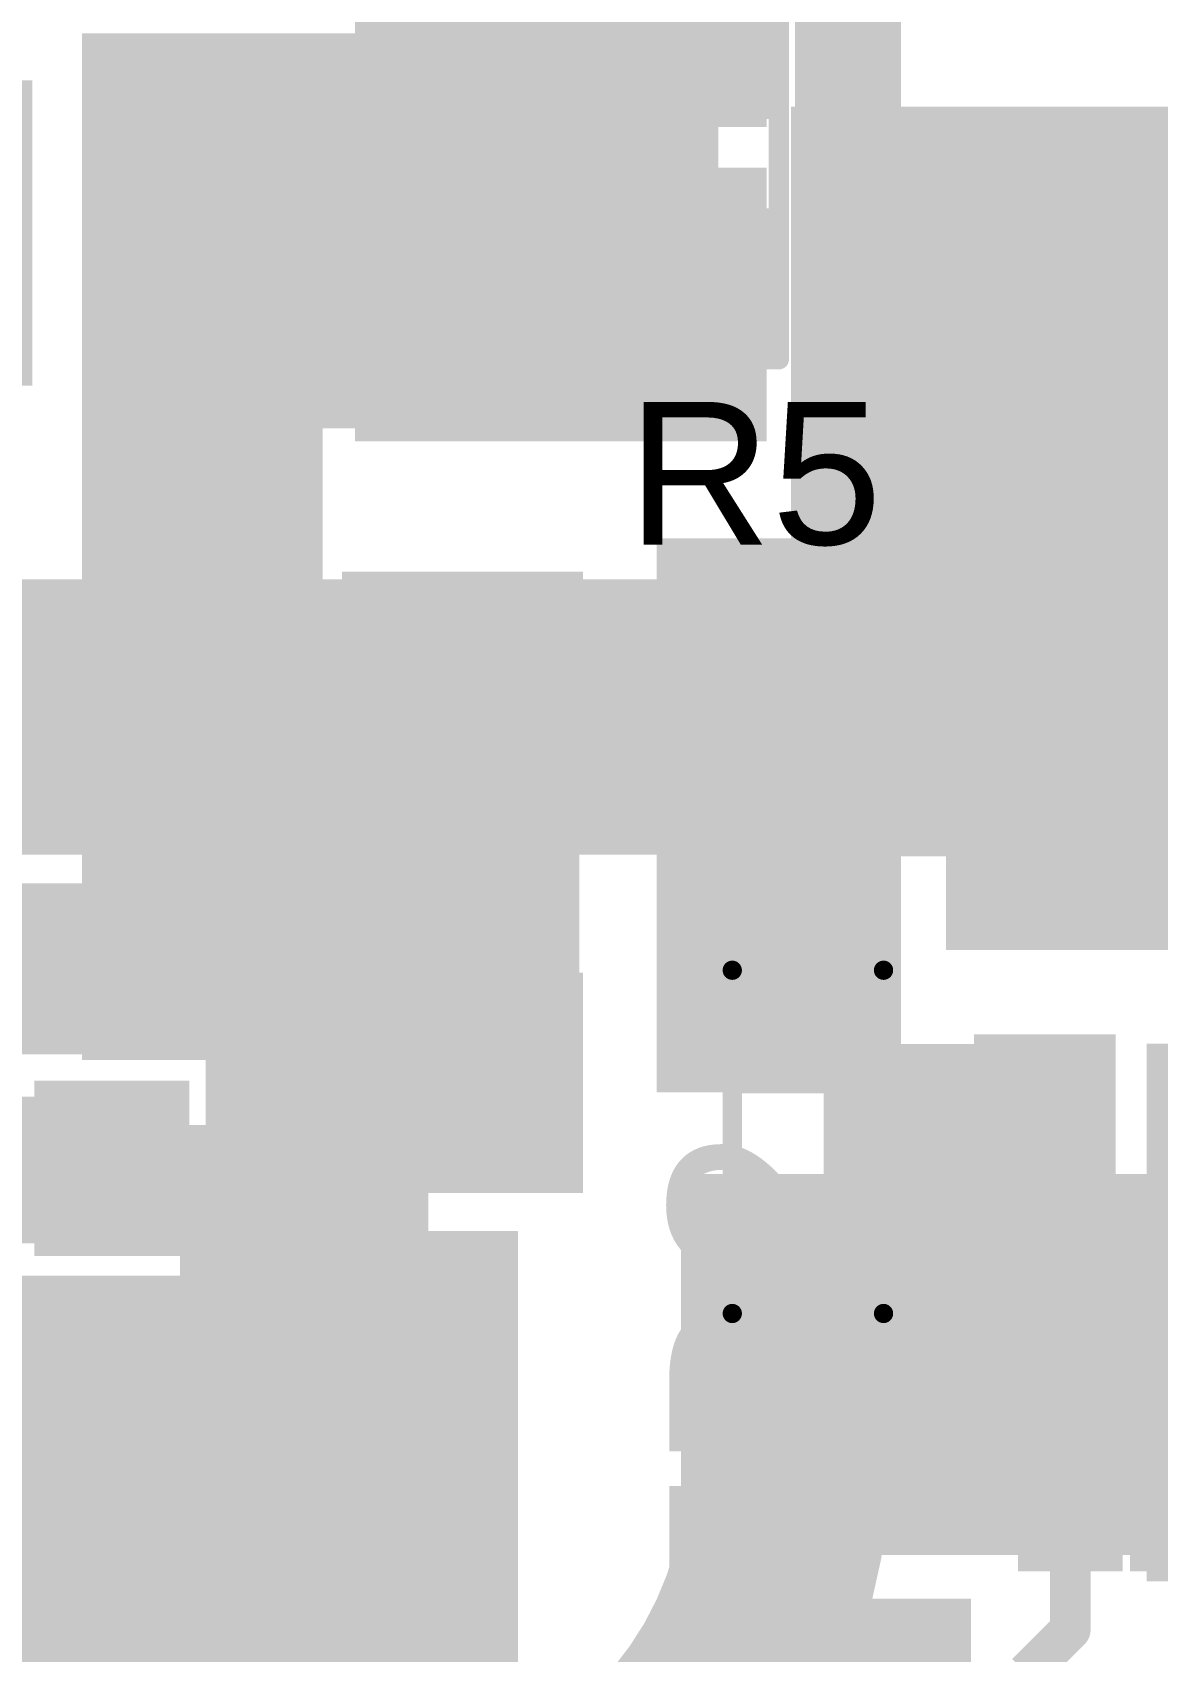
# Model space of a CAD drawing. Header units: millimetres. Extents: x -35.7 to 35.7, y -3.2 to 68.2.
# Drawn here: x -13.77 to -6.76, y 48.71 to 58.81 of the extents above; entities that cross this region are included whole.
import ezdxf

# ---------------------------------------------------------------- set-up
doc = ezdxf.new("R2010")
doc.units = ezdxf.units.MM
for name, color, linetype in [('BottomLayer', 5, 'Continuous'), ('BottomPaste', 16, 'Continuous'), ('BottomSolder', 6, 'Continuous'), ('Mechanical2', 216, 'Continuous'), ('TopLayer', 1, 'Continuous'), ('TopOverlay', 2, 'Continuous'), ('TopPaste', 8, 'Continuous'), ('TopSolder', 216, 'Continuous'), ('ViaHoleLayer', 16, 'Continuous')]:
    doc.layers.add(name, color=color, linetype=linetype)
doc.styles.add('Arial', font='', dxfattribs={"height": 0.2})
doc.styles.get('Arial').set_extended_font_data('Arial')

# ---------------------------------------------------------------- blocks, each defined once
blk = doc.blocks.new('EEEFT1H221AP_33')
at = {"layer": 'TopLayer'}
blk.add_hatch(color=1, dxfattribs=at).paths.add_polyline_path([(1.55000071, 1.00000054), (5.55000033, 1.00000054), (5.55000033, -1.00000054), (1.55000071, -1.00000054)])
at = {"layer": 'TopPaste'}
blk.add_hatch(color=8, dxfattribs=at).paths.add_polyline_path([(1.55000071, 1.00000054), (5.55000033, 1.00000054), (5.55000033, -1.00000054), (1.55000071, -1.00000054)])
at = {"layer": 'TopSolder'}
blk.add_hatch(color=216, dxfattribs=at).paths.add_polyline_path([(1.44840071, 1.10160054), (5.65160033, 1.10160054), (5.65160033, -1.10160054), (1.44840071, -1.10160054)])
blk = doc.blocks.new('RES0603_B_46')
at = {"layer": 'BottomLayer'}
for points in [[(-1.143, -0.4445), (-1.143, 0.4445), (-0.3809999999999999, 0.4445), (-0.3809999999999999, -0.4445)], [(0.3809999999999999, -0.4445), (0.3809999999999999, 0.4445), (1.143, 0.4445), (1.143, -0.4445)]]:
    blk.add_hatch(color=5, dxfattribs=at).paths.add_polyline_path(points)
at = {"layer": 'BottomPaste'}
for points in [[(-1.143, -0.4445), (-1.143, 0.4445), (-0.3809999999999999, 0.4445), (-0.3809999999999999, -0.4445)], [(0.3809999999999999, -0.4445), (0.3809999999999999, 0.4445), (1.143, 0.4445), (1.143, -0.4445)]]:
    blk.add_hatch(color=16, dxfattribs=at).paths.add_polyline_path(points)
at = {"layer": 'BottomSolder'}
for points in [[(-1.2446, -0.5460999999999999), (-1.2446, 0.5460999999999999), (-0.2794, 0.5460999999999999), (-0.2794, -0.5460999999999999)], [(0.2794, -0.5460999999999999), (0.2794, 0.5460999999999999), (1.2446, 0.5460999999999999), (1.2446, -0.5460999999999999)]]:
    blk.add_hatch(color=6, dxfattribs=at).paths.add_polyline_path(points)
blk = doc.blocks.new('CAP_0603_B_99')
at = {"layer": 'BottomLayer'}
for points in [[(-1.143, -0.4445), (-1.143, 0.4445), (-0.3809999999999999, 0.4445), (-0.3809999999999999, -0.4445)], [(0.3809999999999999, -0.4445), (0.3809999999999999, 0.4445), (1.143, 0.4445), (1.143, -0.4445)]]:
    blk.add_hatch(color=5, dxfattribs=at).paths.add_polyline_path(points)
at = {"layer": 'BottomPaste'}
for points in [[(-1.143, -0.4445), (-1.143, 0.4445), (-0.3809999999999999, 0.4445), (-0.3809999999999999, -0.4445)], [(0.3809999999999999, -0.4445), (0.3809999999999999, 0.4445), (1.143, 0.4445), (1.143, -0.4445)]]:
    blk.add_hatch(color=16, dxfattribs=at).paths.add_polyline_path(points)
at = {"layer": 'BottomSolder'}
for points in [[(-1.20299988, -0.50449988), (-1.20299988, 0.50449988), (-0.3210001199999999, 0.50449988), (-0.3210001199999999, -0.50449988)], [(0.3210001199999999, -0.50449988), (0.3210001199999999, 0.50449988), (1.20299988, 0.50449988), (1.20299988, -0.50449988)]]:
    blk.add_hatch(color=6, dxfattribs=at).paths.add_polyline_path(points)
blk = doc.blocks.new('CAP_0603_B_100')
at = {"layer": 'BottomLayer'}
for points in [[(-1.143, -0.4445), (-1.143, 0.4445), (-0.3809999999999999, 0.4445), (-0.3809999999999999, -0.4445)], [(0.3809999999999999, -0.4445), (0.3809999999999999, 0.4445), (1.143, 0.4445), (1.143, -0.4445)]]:
    blk.add_hatch(color=5, dxfattribs=at).paths.add_polyline_path(points)
at = {"layer": 'BottomPaste'}
for points in [[(-1.143, -0.4445), (-1.143, 0.4445), (-0.3809999999999999, 0.4445), (-0.3809999999999999, -0.4445)], [(0.3809999999999999, -0.4445), (0.3809999999999999, 0.4445), (1.143, 0.4445), (1.143, -0.4445)]]:
    blk.add_hatch(color=16, dxfattribs=at).paths.add_polyline_path(points)
at = {"layer": 'BottomSolder'}
for points in [[(-1.20299988, -0.50449988), (-1.20299988, 0.50449988), (-0.3210001199999999, 0.50449988), (-0.3210001199999999, -0.50449988)], [(0.3210001199999999, -0.50449988), (0.3210001199999999, 0.50449988), (1.20299988, 0.50449988), (1.20299988, -0.50449988)]]:
    blk.add_hatch(color=6, dxfattribs=at).paths.add_polyline_path(points)
blk = doc.blocks.new('CAP_0603_B_116')
at = {"layer": 'BottomLayer'}
for points in [[(-1.143, -0.4445), (-1.143, 0.4445), (-0.3809999999999999, 0.4445), (-0.3809999999999999, -0.4445)], [(0.3809999999999999, -0.4445), (0.3809999999999999, 0.4445), (1.143, 0.4445), (1.143, -0.4445)]]:
    blk.add_hatch(color=5, dxfattribs=at).paths.add_polyline_path(points)
at = {"layer": 'BottomPaste'}
for points in [[(-1.143, -0.4445), (-1.143, 0.4445), (-0.3809999999999999, 0.4445), (-0.3809999999999999, -0.4445)], [(0.3809999999999999, -0.4445), (0.3809999999999999, 0.4445), (1.143, 0.4445), (1.143, -0.4445)]]:
    blk.add_hatch(color=16, dxfattribs=at).paths.add_polyline_path(points)
at = {"layer": 'BottomSolder'}
for points in [[(-1.20299988, -0.50449988), (-1.20299988, 0.50449988), (-0.3210001199999999, 0.50449988), (-0.3210001199999999, -0.50449988)], [(0.3210001199999999, -0.50449988), (0.3210001199999999, 0.50449988), (1.20299988, 0.50449988), (1.20299988, -0.50449988)]]:
    blk.add_hatch(color=6, dxfattribs=at).paths.add_polyline_path(points)
blk = doc.blocks.new('CAP_0603_B_118')
at = {"layer": 'BottomLayer'}
for points in [[(-1.143, -0.4445), (-1.143, 0.4445), (-0.3810000000000001, 0.4445), (-0.3809999999999999, -0.4445)], [(0.3810000000000001, -0.4445), (0.3809999999999999, 0.4445), (1.143, 0.4445), (1.143, -0.4445)]]:
    blk.add_hatch(color=5, dxfattribs=at).paths.add_polyline_path(points)
at = {"layer": 'BottomPaste'}
for points in [[(-1.143, -0.4445), (-1.143, 0.4445), (-0.3810000000000001, 0.4445), (-0.3809999999999999, -0.4445)], [(0.3810000000000001, -0.4445), (0.3809999999999999, 0.4445), (1.143, 0.4445), (1.143, -0.4445)]]:
    blk.add_hatch(color=16, dxfattribs=at).paths.add_polyline_path(points)
at = {"layer": 'BottomSolder'}
for points in [[(-1.20299988, -0.50449988), (-1.20299988, 0.5044998799999999), (-0.3210001200000001, 0.50449988), (-0.3210001199999999, -0.5044998799999999)], [(0.3210001200000001, -0.50449988), (0.3210001199999999, 0.5044998799999999), (1.20299988, 0.50449988), (1.20299988, -0.5044998799999999)]]:
    blk.add_hatch(color=6, dxfattribs=at).paths.add_polyline_path(points)
blk = doc.blocks.new('SMA_B_129')
at = {"layer": 'BottomLayer'}
for points in [[(-3.24999858, 0.84999957), (-0.7499985, 0.84999957), (-0.7499985, -0.84999957), (-3.24999858, -0.84999957)], [(0.75000104, 0.84999957), (3.25000112, 0.84999957), (3.25000112, -0.84999957), (0.75000104, -0.84999957)]]:
    blk.add_hatch(color=5, dxfattribs=at).paths.add_polyline_path(points)
at = {"layer": 'BottomPaste'}
for points in [[(-3.24999858, 0.84999957), (-0.7499985, 0.84999957), (-0.7499985, -0.84999957), (-3.24999858, -0.84999957)], [(0.75000104, 0.84999957), (3.25000112, 0.84999957), (3.25000112, -0.84999957), (0.75000104, -0.84999957)]]:
    blk.add_hatch(color=16, dxfattribs=at).paths.add_polyline_path(points)
at = {"layer": 'BottomSolder'}
for points in [[(-3.35159858, 0.95159957), (-0.6483985, 0.95159957), (-0.6483985, -0.95159957), (-3.35159858, -0.95159957)], [(0.64840104, 0.95159957), (3.35160112, 0.95159957), (3.35160112, -0.95159957), (0.64840104, -0.95159957)]]:
    blk.add_hatch(color=6, dxfattribs=at).paths.add_polyline_path(points)
blk = doc.blocks.new('MPZ1608S121ATDH5_132')
at = {"layer": 'TopLayer'}
for points in [[(-0.999998, 0.4000004699999999), (-0.3999992, 0.4000004699999999), (-0.3999992, -0.4000004699999999), (-0.999998, -0.4000004699999999)], [(0.40000174, 0.4000004699999999), (1.00000054, 0.4000004699999999), (1.00000054, -0.4000004699999999), (0.40000174, -0.4000004699999999)]]:
    blk.add_hatch(color=1, dxfattribs=at).paths.add_polyline_path(points)
at = {"layer": 'TopPaste'}
for points in [[(-0.999998, 0.4000004699999999), (-0.3999992, 0.4000004699999999), (-0.3999992, -0.4000004699999999), (-0.999998, -0.4000004699999999)], [(0.40000174, 0.4000004699999999), (1.00000054, 0.4000004699999999), (1.00000054, -0.4000004699999999), (0.40000174, -0.4000004699999999)]]:
    blk.add_hatch(color=8, dxfattribs=at).paths.add_polyline_path(points)
at = {"layer": 'TopSolder'}
for points in [[(-1.101598, 0.50160047), (-0.2983992, 0.50160047), (-0.2983992, -0.50160047), (-1.101598, -0.50160047)], [(0.29840174, 0.50160047), (1.10160054, 0.50160047), (1.10160054, -0.50160047), (0.29840174, -0.50160047)]]:
    blk.add_hatch(color=216, dxfattribs=at).paths.add_polyline_path(points)
at = {"layer": 'TopOverlay', "const_width": 0.11999976}
for points in [[(-1.0668, -0.46825408), (-1.0668, 0.47475648)], [(1.07338368, 0.47475648), (-1.0668, 0.47475648)], [(1.07338368, -0.46825408), (1.07338368, 0.47475648)], [(1.07338368, -0.46825408), (-1.0668, -0.46825408)]]:
    blk.add_lwpolyline(points, dxfattribs=at)
at = {"layer": 'TopOverlay', "const_width": 0.05999988}
for points in [[(-1.09679994, 0.47475648, 1), (-1.03680006, 0.47475648, 1)], [(-1.09679994, 0.47475648, 1), (-1.03680006, 0.47475648, 1)], [(1.04338374, 0.47475648, 1), (1.10338362, 0.47475648, 1)], [(1.04338374, 0.47475648, 1), (1.10338362, 0.47475648, 1)], [(-1.09679994, -0.46825408, 1), (-1.03680006, -0.46825408, 1)], [(-1.09679994, -0.46825408, 1), (-1.03680006, -0.46825408, 1)], [(1.04338374, -0.46825408, 1), (1.10338362, -0.46825408, 1)], [(1.04338374, -0.46825408, 1), (1.10338362, -0.46825408, 1)]]:
    blk.add_lwpolyline(points, format="xyb", close=True, dxfattribs=at)
blk = doc.blocks.new('RES0603_147')
at = {"layer": 'TopLayer'}
for points in [[(-0.3809999999999999, 0.4445), (-0.3809999999999999, -0.4445), (-1.143, -0.4445), (-1.143, 0.4445)], [(1.143, 0.4445), (1.143, -0.4445), (0.3809999999999999, -0.4445), (0.3809999999999999, 0.4445)]]:
    blk.add_hatch(color=1, dxfattribs=at).paths.add_polyline_path(points)
at = {"layer": 'TopPaste'}
for points in [[(-0.3809999999999999, 0.4445), (-0.3809999999999999, -0.4445), (-1.143, -0.4445), (-1.143, 0.4445)], [(1.143, 0.4445), (1.143, -0.4445), (0.3809999999999999, -0.4445), (0.3809999999999999, 0.4445)]]:
    blk.add_hatch(color=8, dxfattribs=at).paths.add_polyline_path(points)
at = {"layer": 'TopSolder'}
for points in [[(-0.2794, 0.5460999999999999), (-0.2794, -0.5460999999999999), (-1.2446, -0.5460999999999999), (-1.2446, 0.5460999999999999)], [(1.2446, 0.5460999999999999), (1.2446, -0.5460999999999999), (0.2794, -0.5460999999999999), (0.2794, 0.5460999999999999)]]:
    blk.add_hatch(color=216, dxfattribs=at).paths.add_polyline_path(points)
at = {"layer": 'TopOverlay', "const_width": 0.127}
for points in [[(1.2192, 0.5334), (-1.2192, 0.5334)], [(-1.2192, -0.5334), (-1.2192, 0.5334)], [(1.2192, -0.5334), (1.2192, 0.5334)], [(1.2192, -0.5334), (-1.2192, -0.5334)]]:
    blk.add_lwpolyline(points, dxfattribs=at)
at = {"layer": 'TopOverlay', "const_width": 0.0635}
for points in [[(-1.25095, 0.5334, 1), (-1.18745, 0.5334, 1)], [(-1.25095, 0.5334, 1), (-1.18745, 0.5334, 1)], [(1.18745, 0.5334, 1), (1.25095, 0.5334, 1)], [(1.18745, 0.5334, 1), (1.25095, 0.5334, 1)], [(-1.25095, -0.5334, 1), (-1.18745, -0.5334, 1)], [(-1.25095, -0.5334, 1), (-1.18745, -0.5334, 1)], [(1.18745, -0.5334, 1), (1.25095, -0.5334, 1)], [(1.18745, -0.5334, 1), (1.25095, -0.5334, 1)]]:
    blk.add_lwpolyline(points, format="xyb", close=True, dxfattribs=at)
blk = doc.blocks.new('RES0603_B_152')
at = {"layer": 'BottomLayer'}
for points in [[(-1.143, -0.4445), (-1.143, 0.4445), (-0.3809999999999999, 0.4445), (-0.3809999999999999, -0.4445)], [(0.3809999999999999, -0.4445), (0.3809999999999999, 0.4445), (1.143, 0.4445), (1.143, -0.4445)]]:
    blk.add_hatch(color=5, dxfattribs=at).paths.add_polyline_path(points)
at = {"layer": 'BottomPaste'}
for points in [[(-1.143, -0.4445), (-1.143, 0.4445), (-0.3809999999999999, 0.4445), (-0.3809999999999999, -0.4445)], [(0.3809999999999999, -0.4445), (0.3809999999999999, 0.4445), (1.143, 0.4445), (1.143, -0.4445)]]:
    blk.add_hatch(color=16, dxfattribs=at).paths.add_polyline_path(points)
at = {"layer": 'BottomSolder'}
for points in [[(-1.2446, -0.5460999999999999), (-1.2446, 0.5460999999999999), (-0.2794, 0.5460999999999999), (-0.2794, -0.5460999999999999)], [(0.2794, -0.5460999999999999), (0.2794, 0.5460999999999999), (1.2446, 0.5460999999999999), (1.2446, -0.5460999999999999)]]:
    blk.add_hatch(color=6, dxfattribs=at).paths.add_polyline_path(points)
blk = doc.blocks.new('RES0603_B_153')
at = {"layer": 'BottomLayer'}
for points in [[(-1.143, -0.4445), (-1.143, 0.4445), (-0.3809999999999999, 0.4445), (-0.3809999999999999, -0.4445)], [(0.3809999999999999, -0.4445), (0.3809999999999999, 0.4445), (1.143, 0.4445), (1.143, -0.4445)]]:
    blk.add_hatch(color=5, dxfattribs=at).paths.add_polyline_path(points)
at = {"layer": 'BottomPaste'}
for points in [[(-1.143, -0.4445), (-1.143, 0.4445), (-0.3809999999999999, 0.4445), (-0.3809999999999999, -0.4445)], [(0.3809999999999999, -0.4445), (0.3809999999999999, 0.4445), (1.143, 0.4445), (1.143, -0.4445)]]:
    blk.add_hatch(color=16, dxfattribs=at).paths.add_polyline_path(points)
at = {"layer": 'BottomSolder'}
for points in [[(-1.2446, -0.5460999999999999), (-1.2446, 0.5460999999999999), (-0.2794, 0.5460999999999999), (-0.2794, -0.5460999999999999)], [(0.2794, -0.5460999999999999), (0.2794, 0.5460999999999999), (1.2446, 0.5460999999999999), (1.2446, -0.5460999999999999)]]:
    blk.add_hatch(color=6, dxfattribs=at).paths.add_polyline_path(points)
blk = doc.blocks.new('750314597_163')
at = {"layer": 'TopLayer'}
for points in [[(-6.479998469999999, 3.08500018), (-5.17999853, 3.08500018), (-5.17999853, 1.91499998), (-6.479998469999999, 1.91499998)], [(-6.479998469999999, 0.5850000999999999), (-5.17999853, 0.5850000999999999), (-5.17999853, -0.5850000999999999), (-6.479998469999999, -0.5850000999999999)], [(-6.479998469999999, -1.91499998), (-5.17999853, -1.91499998), (-5.17999853, -3.08500018), (-6.479998469999999, -3.08500018)]]:
    blk.add_hatch(color=1, dxfattribs=at).paths.add_polyline_path(points)
at = {"layer": 'TopPaste'}
for points in [[(-6.479998469999999, 3.08500018), (-5.17999853, 3.08500018), (-5.17999853, 1.91499998), (-6.479998469999999, 1.91499998)], [(-6.479998469999999, 0.5850000999999999), (-5.17999853, 0.5850000999999999), (-5.17999853, -0.5850000999999999), (-6.479998469999999, -0.5850000999999999)], [(-6.479998469999999, -1.91499998), (-5.17999853, -1.91499998), (-5.17999853, -3.08500018), (-6.479998469999999, -3.08500018)]]:
    blk.add_hatch(color=8, dxfattribs=at).paths.add_polyline_path(points)
at = {"layer": 'TopSolder'}
for points in [[(-6.581598469999999, 3.18660018), (-5.078398529999999, 3.18660018), (-5.078398529999999, 1.81339998), (-6.581598469999999, 1.81339998)], [(-6.581598469999999, 0.6866000999999999), (-5.078398529999999, 0.6866000999999999), (-5.078398529999999, -0.6866000999999999), (-6.581598469999999, -0.6866000999999999)], [(-6.581598469999999, -1.81339998), (-5.078398529999999, -1.81339998), (-5.078398529999999, -3.18660018), (-6.581598469999999, -3.18660018)]]:
    blk.add_hatch(color=216, dxfattribs=at).paths.add_polyline_path(points)
at = {"layer": 'TopOverlay', "const_width": 0.127}
blk.add_lwpolyline([(4.1402, 4.9276), (-3.937, 4.9276)], dxfattribs=at)
at = {"layer": 'TopOverlay', "const_width": 0.0635}
blk.add_lwpolyline([(-3.96875, 4.9276, 1), (-3.90525, 4.9276, 1)], format="xyb", close=True, dxfattribs=at)
blk = doc.blocks.new('TPS60150DRVR_B_165')
at = {"layer": 'BottomLayer'}
for points in [[(-1.19999887, 0.7999984), (-0.74999977, 0.7999984), (-0.74999977, 0.499999), (-1.19999887, 0.499999)], [(-0.5000002699999999, 0.7999996699999999), (0.5000002699999999, 0.7999996699999999), (0.5000002699999999, -0.7999996699999999), (-0.5000002699999999, -0.7999996699999999)], [(0.75000231, 0.7999984), (1.20000141, 0.7999984), (1.20000141, 0.499999), (0.75000231, 0.499999)], [(-1.19999887, 0.1499997), (-0.74999977, 0.1499997), (-0.74999977, -0.1499997), (-1.19999887, -0.1499997)], [(0.75000231, 0.14999716), (1.20000141, 0.14999716), (1.20000141, -0.15000224), (0.75000231, -0.15000224)], [(-1.19999887, -0.50000154), (-0.74999977, -0.50000154), (-0.74999977, -0.8000009399999999), (-1.19999887, -0.8000009399999999)], [(0.75000231, -0.50000154), (1.20000141, -0.50000154), (1.20000141, -0.8000009399999999), (0.75000231, -0.8000009399999999)]]:
    blk.add_hatch(color=5, dxfattribs=at).paths.add_polyline_path(points)
at = {"layer": 'BottomPaste'}
for points in [[(-1.19999887, 0.7999984), (-0.74999977, 0.7999984), (-0.74999977, 0.499999), (-1.19999887, 0.499999)], [(-0.5000002699999999, 0.7999996699999999), (0.5000002699999999, 0.7999996699999999), (0.5000002699999999, -0.7999996699999999), (-0.5000002699999999, -0.7999996699999999)], [(0.75000231, 0.7999984), (1.20000141, 0.7999984), (1.20000141, 0.499999), (0.75000231, 0.499999)], [(-1.19999887, 0.1499997), (-0.74999977, 0.1499997), (-0.74999977, -0.1499997), (-1.19999887, -0.1499997)], [(0.75000231, 0.14999716), (1.20000141, 0.14999716), (1.20000141, -0.15000224), (0.75000231, -0.15000224)], [(-1.19999887, -0.50000154), (-0.74999977, -0.50000154), (-0.74999977, -0.8000009399999999), (-1.19999887, -0.8000009399999999)], [(0.75000231, -0.50000154), (1.20000141, -0.50000154), (1.20000141, -0.8000009399999999), (0.75000231, -0.8000009399999999)]]:
    blk.add_hatch(color=16, dxfattribs=at).paths.add_polyline_path(points)
at = {"layer": 'BottomSolder'}
for points in [[(-1.30159887, 0.9015983999999999), (-0.6483997699999999, 0.9015983999999999), (-0.6483997699999999, 0.398399), (-1.30159887, 0.398399)], [(-0.6016002699999999, 0.90159967), (0.6016002699999999, 0.90159967), (0.6016002699999999, -0.90159967), (-0.6016002699999999, -0.90159967)], [(0.6484023099999999, 0.9015983999999999), (1.30160141, 0.9015983999999999), (1.30160141, 0.398399), (0.6484023099999999, 0.398399)], [(-1.30159887, 0.2515997), (-0.6483997699999999, 0.2515997), (-0.6483997699999999, -0.2515997), (-1.30159887, -0.2515997)], [(0.6484023099999999, 0.25159716), (1.30160141, 0.25159716), (1.30160141, -0.25160224), (0.6484023099999999, -0.25160224)], [(-1.30159887, -0.39840154), (-0.6483997699999999, -0.39840154), (-0.6483997699999999, -0.90160094), (-1.30159887, -0.90160094)], [(0.6484023099999999, -0.39840154), (1.30160141, -0.39840154), (1.30160141, -0.90160094), (0.6484023099999999, -0.90160094)]]:
    blk.add_hatch(color=6, dxfattribs=at).paths.add_polyline_path(points)

msp = doc.modelspace()

# ---------------------------------------------------------------- hatches: boundary and pattern name
at = {"layer": 'BottomLayer'}
for points in [[(-13.4366, 56.3372), (-9.49537344, 56.3372), (-9.49537344, 58.80099999999999), (-13.4366, 58.80099999999999)], [(-9.042399999999999, 53.67020253999999), (-5.7658, 53.67020253999999), (-5.7658, 58.34379745999999), (-9.042399999999999, 58.34379745999999)], [(-19.98979746, 55.3974), (-19.98979746, 53.67963863999999), (-7.340602539999999, 53.67963863999999), (-7.340602539999999, 55.3974)], [(-19.98255592, 53.6796361), (-11.8618, 53.6796361), (-11.8618, 55.04179746), (-19.98255592, 55.04179746)], [(-15.99475592, 52.4350361), (-11.303, 52.4350361), (-11.303, 53.50183609999999), (-15.99475592, 53.50183609999999)], [(-12.69275592, 48.2092), (-11.303, 48.2092), (-11.303, 52.89223355999999), (-12.69275592, 52.89223355999999)], [(-6.825355919999999, 49.14803733999999), (-5.81659492, 49.14803733999999), (-5.81659492, 52.50083734), (-6.825355919999999, 52.50083734)], [(-8.839199999999998, 50.85079999999999), (-7.0358, 50.85079999999999), (-7.0358, 52.49853356), (-8.839199999999998, 52.49853356)], [(-7.81595592, 50.61323633999999), (-7.0358, 50.61323633999999), (-7.0358, 52.4985361), (-7.81595592, 52.4985361)], [(-14.1224, 51.25719999999999), (-12.9032, 51.25719999999999), (-12.9032, 52.17159999999999), (-14.1224, 52.17159999999999)], [(-14.03895592, 48.2092), (-11.5316, 48.2092), (-11.5316, 51.05399999999999), (-14.03895592, 51.05399999999999)]]:
    msp.add_hatch(color=5, dxfattribs=at).paths.add_polyline_path(points)
h = msp.add_hatch(color=5, dxfattribs=at)
edge = h.paths.add_edge_path()
edge.add_arc((-13.081, 58.41999999999999), 0.2999994, 0, 360)
h = msp.add_hatch(color=5, dxfattribs=at)
edge = h.paths.add_edge_path()
edge.add_arc((-12.446, 58.41999999999999), 0.2999994, 0, 360)
h = msp.add_hatch(color=5, dxfattribs=at)
edge = h.paths.add_edge_path()
edge.add_arc((-13.081, 57.74519057999999), 0.2999994, 0, 360)
h = msp.add_hatch(color=5, dxfattribs=at)
edge = h.paths.add_edge_path()
edge.add_arc((-12.446, 57.74519057999999), 0.2999994, 0, 360)
h = msp.add_hatch(color=5, dxfattribs=at)
edge = h.paths.add_edge_path()
edge.add_arc((-7.696199999999999, 57.70155591999999), 0.2999994, 0, 360)
h = msp.add_hatch(color=5, dxfattribs=at)
edge = h.paths.add_edge_path()
edge.add_arc((-7.06320152, 57.70155591999999), 0.2999994, 0, 360)
h = msp.add_hatch(color=5, dxfattribs=at)
edge = h.paths.add_edge_path()
edge.add_arc((-13.081, 57.07038116), 0.2999994, 0, 360)
h = msp.add_hatch(color=5, dxfattribs=at)
edge = h.paths.add_edge_path()
edge.add_arc((-12.446, 57.07038116), 0.2999994, 0, 360)
h = msp.add_hatch(color=5, dxfattribs=at)
edge = h.paths.add_edge_path()
edge.add_arc((-7.696199999999999, 57.01575592), 0.2999994, 0, 360)
h = msp.add_hatch(color=5, dxfattribs=at)
edge = h.paths.add_edge_path()
edge.add_arc((-7.06320152, 57.01775744), 0.2999994, 0, 360)
h = msp.add_hatch(color=5, dxfattribs=at)
edge = h.paths.add_edge_path()
edge.add_arc((-7.696199999999999, 56.32995592), 0.2999994, 0, 360)
h = msp.add_hatch(color=5, dxfattribs=at)
edge = h.paths.add_edge_path()
edge.add_arc((-7.06320152, 56.33395896), 0.2999994, 0, 360)
h = msp.add_hatch(color=5, dxfattribs=at)
edge = h.paths.add_edge_path()
edge.add_arc((-7.696199999999999, 55.64415592), 0.2999994, 0, 360)
h = msp.add_hatch(color=5, dxfattribs=at)
edge = h.paths.add_edge_path()
edge.add_arc((-7.06320152, 55.65016048), 0.2999994, 0, 360)
h = msp.add_hatch(color=5, dxfattribs=at)
edge = h.paths.add_edge_path()
edge.add_arc((-7.696199999999999, 54.9656), 0.2999994, 0, 360)
h = msp.add_hatch(color=5, dxfattribs=at)
edge = h.paths.add_edge_path()
edge.add_arc((-7.06320152, 54.96235895999999), 0.2999994, 0, 360)
h = msp.add_hatch(color=5, dxfattribs=at)
edge = h.paths.add_edge_path()
edge.add_arc((-7.696199999999999, 54.27255591999999), 0.2999994, 0, 360)
h = msp.add_hatch(color=5, dxfattribs=at)
edge = h.paths.add_edge_path()
edge.add_arc((-7.06320152, 54.27856048), 0.2999994, 0, 360)
h = msp.add_hatch(color=5, dxfattribs=at)
edge = h.paths.add_edge_path()
edge.add_arc((-13.335, 51.6636), 0.2999994, 0, 360)
h = msp.add_hatch(color=5, dxfattribs=at)
edge = h.paths.add_edge_path()
edge.add_arc((-12.3698, 51.6636), 0.2999994, 0, 360)
h = msp.add_hatch(color=5, dxfattribs=at)
edge = h.paths.add_edge_path()
edge.add_arc((-8.128, 51.2920361), 0.2999994, 0, 360)
h = msp.add_hatch(color=5, dxfattribs=at)
edge = h.paths.add_edge_path()
edge.add_arc((-7.434955919999999, 51.2920361), 0.2999994, 0, 360)
h = msp.add_hatch(color=5, dxfattribs=at)
edge = h.paths.add_edge_path()
edge.add_arc((-12.3698, 50.9778), 0.2999994, 0, 360)
h = msp.add_hatch(color=5, dxfattribs=at)
edge = h.paths.add_edge_path()
edge.add_arc((-11.6586, 50.9778), 0.2999994, 0, 360)
h = msp.add_hatch(color=5, dxfattribs=at)
edge = h.paths.add_edge_path()
edge.add_arc((-12.3698, 50.29199999999999), 0.2999994, 0, 360)
h = msp.add_hatch(color=5, dxfattribs=at)
edge = h.paths.add_edge_path()
edge.add_arc((-11.6586, 50.29199999999999), 0.2999994, 0, 360)
h = msp.add_hatch(color=5, dxfattribs=at)
edge = h.paths.add_edge_path()
edge.add_arc((-12.3698, 49.6062), 0.2999994, 0, 360)
h = msp.add_hatch(color=5, dxfattribs=at)
edge = h.paths.add_edge_path()
edge.add_arc((-11.6586, 49.6062), 0.2999994, 0, 360)
h = msp.add_hatch(color=5, dxfattribs=at)
edge = h.paths.add_edge_path()
edge.add_arc((-12.3698, 48.92039999999999), 0.2999994, 0, 360)
h = msp.add_hatch(color=5, dxfattribs=at)
edge = h.paths.add_edge_path()
edge.add_arc((-11.6586, 48.92039999999999), 0.2999994, 0, 360)
at = {"layer": 'BottomSolder'}
h = msp.add_hatch(color=6, dxfattribs=at)
edge = h.paths.add_edge_path()
edge.add_arc((-13.081, 58.41999999999999), 0.1499997, 0, 360)
h = msp.add_hatch(color=6, dxfattribs=at)
edge = h.paths.add_edge_path()
edge.add_arc((-12.446, 58.41999999999999), 0.1499997, 0, 360)
h = msp.add_hatch(color=6, dxfattribs=at)
edge = h.paths.add_edge_path()
edge.add_arc((-13.081, 57.74519057999999), 0.1499997, 0, 360)
h = msp.add_hatch(color=6, dxfattribs=at)
edge = h.paths.add_edge_path()
edge.add_arc((-12.446, 57.74519057999999), 0.1499997, 0, 360)
h = msp.add_hatch(color=6, dxfattribs=at)
edge = h.paths.add_edge_path()
edge.add_arc((-7.696199999999999, 57.70155591999999), 0.1499997, 0, 360)
h = msp.add_hatch(color=6, dxfattribs=at)
edge = h.paths.add_edge_path()
edge.add_arc((-7.06320152, 57.70155591999999), 0.1499997, 0, 360)
h = msp.add_hatch(color=6, dxfattribs=at)
edge = h.paths.add_edge_path()
edge.add_arc((-13.081, 57.07038116), 0.1499997, 0, 360)
h = msp.add_hatch(color=6, dxfattribs=at)
edge = h.paths.add_edge_path()
edge.add_arc((-12.446, 57.07038116), 0.1499997, 0, 360)
h = msp.add_hatch(color=6, dxfattribs=at)
edge = h.paths.add_edge_path()
edge.add_arc((-7.696199999999999, 57.01575592), 0.1499997, 0, 360)
h = msp.add_hatch(color=6, dxfattribs=at)
edge = h.paths.add_edge_path()
edge.add_arc((-7.06320152, 57.01775744), 0.1499997, 0, 360)
h = msp.add_hatch(color=6, dxfattribs=at)
edge = h.paths.add_edge_path()
edge.add_arc((-7.696199999999999, 56.32995592), 0.1499997, 0, 360)
h = msp.add_hatch(color=6, dxfattribs=at)
edge = h.paths.add_edge_path()
edge.add_arc((-7.06320152, 56.33395896), 0.1499997, 0, 360)
h = msp.add_hatch(color=6, dxfattribs=at)
edge = h.paths.add_edge_path()
edge.add_arc((-7.696199999999999, 55.64415592), 0.1499997, 0, 360)
h = msp.add_hatch(color=6, dxfattribs=at)
edge = h.paths.add_edge_path()
edge.add_arc((-7.06320152, 55.65016048), 0.1499997, 0, 360)
h = msp.add_hatch(color=6, dxfattribs=at)
edge = h.paths.add_edge_path()
edge.add_arc((-7.696199999999999, 54.9656), 0.1499997, 0, 360)
h = msp.add_hatch(color=6, dxfattribs=at)
edge = h.paths.add_edge_path()
edge.add_arc((-7.06320152, 54.96235895999999), 0.1499997, 0, 360)
h = msp.add_hatch(color=6, dxfattribs=at)
edge = h.paths.add_edge_path()
edge.add_arc((-7.696199999999999, 54.27255591999999), 0.1499997, 0, 360)
h = msp.add_hatch(color=6, dxfattribs=at)
edge = h.paths.add_edge_path()
edge.add_arc((-7.06320152, 54.27856048), 0.1499997, 0, 360)
h = msp.add_hatch(color=6, dxfattribs=at)
edge = h.paths.add_edge_path()
edge.add_arc((-13.335, 51.6636), 0.1499997, 0, 360)
h = msp.add_hatch(color=6, dxfattribs=at)
edge = h.paths.add_edge_path()
edge.add_arc((-12.3698, 51.6636), 0.1499997, 0, 360)
h = msp.add_hatch(color=6, dxfattribs=at)
edge = h.paths.add_edge_path()
edge.add_arc((-8.128, 51.2920361), 0.1499997, 0, 360)
h = msp.add_hatch(color=6, dxfattribs=at)
edge = h.paths.add_edge_path()
edge.add_arc((-7.434955919999999, 51.2920361), 0.1499997, 0, 360)
h = msp.add_hatch(color=6, dxfattribs=at)
edge = h.paths.add_edge_path()
edge.add_arc((-12.3698, 50.9778), 0.1499997, 0, 360)
h = msp.add_hatch(color=6, dxfattribs=at)
edge = h.paths.add_edge_path()
edge.add_arc((-11.6586, 50.9778), 0.1499997, 0, 360)
h = msp.add_hatch(color=6, dxfattribs=at)
edge = h.paths.add_edge_path()
edge.add_arc((-12.3698, 50.29199999999999), 0.1499997, 0, 360)
h = msp.add_hatch(color=6, dxfattribs=at)
edge = h.paths.add_edge_path()
edge.add_arc((-11.6586, 50.29199999999999), 0.1499997, 0, 360)
h = msp.add_hatch(color=6, dxfattribs=at)
edge = h.paths.add_edge_path()
edge.add_arc((-12.3698, 49.6062), 0.1499997, 0, 360)
h = msp.add_hatch(color=6, dxfattribs=at)
edge = h.paths.add_edge_path()
edge.add_arc((-11.6586, 49.6062), 0.1499997, 0, 360)
h = msp.add_hatch(color=6, dxfattribs=at)
edge = h.paths.add_edge_path()
edge.add_arc((-12.3698, 48.92039999999999), 0.1499997, 0, 360)
h = msp.add_hatch(color=6, dxfattribs=at)
edge = h.paths.add_edge_path()
edge.add_arc((-11.6586, 48.92039999999999), 0.1499997, 0, 360)
at = {"layer": 'TopLayer'}
for points in [[(-11.76019746, 61.54420253999999), (-11.76019746, 58.42000254), (-10.61719746, 58.42000254), (-10.61719746, 61.54420253999999)], [(-9.017, 52.2921992), (-8.3566, 52.2921992), (-8.3566, 59.7662), (-9.017, 59.7662)], [(-11.76020254, 59.1566), (-11.76020254, 58.21680507999999), (-9.194807619999999, 58.21680507999999), (-9.194807619999999, 59.1566)], [(-13.462, 52.45099999999999), (-11.9634, 52.45099999999999), (-11.9634, 58.80099999999999), (-13.462, 58.80099999999999)], [(-8.0772, 53.08599999999999), (-3.3274, 53.08599999999999), (-3.3274, 58.21679999999999), (-8.0772, 58.21679999999999)], [(-11.7602, 56.2563518), (-9.194799999999999, 56.2563518), (-9.194799999999999, 57.96279999999999), (-11.7602, 57.96279999999999)], [(-9.8806, 52.197), (-8.3566, 52.197), (-8.3566, 55.6514), (-9.8806, 55.6514)], [(-13.462, 52.4002), (-10.3632, 52.4002), (-10.3632, 53.7464), (-13.462, 53.7464)], [(-10.3646351, 51.6694674), (-10.3646351, 53.4924), (-11.5076351, 53.4924), (-11.5076351, 51.6694674)], [(-12.8524, 51.1048), (-11.9888, 51.1048), (-11.9888, 51.9938), (-12.8524, 51.9938)], [(-9.7282, 49.31323386), (-4.0386, 49.31323386), (-4.0386, 51.68899746), (-9.7282, 51.68899746)], [(-12.8524, 48.5648), (-10.7442, 48.5648), (-10.7442, 51.3334), (-12.8524, 51.3334)]]:
    msp.add_hatch(color=1, dxfattribs=at).paths.add_polyline_path(points)
h = msp.add_hatch(color=1, dxfattribs=at)
edge = h.paths.add_edge_path()
edge.add_arc((-13.081, 58.41999999999999), 0.2999994, 0, 360)
h = msp.add_hatch(color=1, dxfattribs=at)
edge = h.paths.add_edge_path()
edge.add_arc((-12.446, 58.41999999999999), 0.2999994, 0, 360)
h = msp.add_hatch(color=1, dxfattribs=at)
edge = h.paths.add_edge_path()
edge.add_arc((-13.081, 57.74519057999999), 0.2999994, 0, 360)
h = msp.add_hatch(color=1, dxfattribs=at)
edge = h.paths.add_edge_path()
edge.add_arc((-12.446, 57.74519057999999), 0.2999994, 0, 360)
h = msp.add_hatch(color=1, dxfattribs=at)
edge = h.paths.add_edge_path()
edge.add_arc((-7.696199999999999, 57.70155591999999), 0.2999994, 0, 360)
h = msp.add_hatch(color=1, dxfattribs=at)
edge = h.paths.add_edge_path()
edge.add_arc((-7.06320152, 57.70155591999999), 0.2999994, 0, 360)
h = msp.add_hatch(color=1, dxfattribs=at)
edge = h.paths.add_edge_path()
edge.add_arc((-13.081, 57.07038116), 0.2999994, 0, 360)
h = msp.add_hatch(color=1, dxfattribs=at)
edge = h.paths.add_edge_path()
edge.add_arc((-12.446, 57.07038116), 0.2999994, 0, 360)
h = msp.add_hatch(color=1, dxfattribs=at)
edge = h.paths.add_edge_path()
edge.add_arc((-7.696199999999999, 57.01575592), 0.2999994, 0, 360)
h = msp.add_hatch(color=1, dxfattribs=at)
edge = h.paths.add_edge_path()
edge.add_arc((-7.06320152, 57.01775744), 0.2999994, 0, 360)
h = msp.add_hatch(color=1, dxfattribs=at)
edge = h.paths.add_edge_path()
edge.add_arc((-7.696199999999999, 56.32995592), 0.2999994, 0, 360)
h = msp.add_hatch(color=1, dxfattribs=at)
edge = h.paths.add_edge_path()
edge.add_arc((-7.06320152, 56.33395896), 0.2999994, 0, 360)
h = msp.add_hatch(color=1, dxfattribs=at)
edge = h.paths.add_edge_path()
edge.add_arc((-7.696199999999999, 55.64415592), 0.2999994, 0, 360)
h = msp.add_hatch(color=1, dxfattribs=at)
edge = h.paths.add_edge_path()
edge.add_arc((-7.06320152, 55.65016048), 0.2999994, 0, 360)
h = msp.add_hatch(color=1, dxfattribs=at)
edge = h.paths.add_edge_path()
edge.add_arc((-7.696199999999999, 54.9656), 0.2999994, 0, 360)
h = msp.add_hatch(color=1, dxfattribs=at)
edge = h.paths.add_edge_path()
edge.add_arc((-7.06320152, 54.96235895999999), 0.2999994, 0, 360)
h = msp.add_hatch(color=1, dxfattribs=at)
edge = h.paths.add_edge_path()
edge.add_arc((-7.696199999999999, 54.27255591999999), 0.2999994, 0, 360)
h = msp.add_hatch(color=1, dxfattribs=at)
edge = h.paths.add_edge_path()
edge.add_arc((-7.06320152, 54.27856048), 0.2999994, 0, 360)
h = msp.add_hatch(color=1, dxfattribs=at)
edge = h.paths.add_edge_path()
edge.add_arc((-13.335, 51.6636), 0.2999994, 0, 360)
h = msp.add_hatch(color=1, dxfattribs=at)
edge = h.paths.add_edge_path()
edge.add_arc((-12.3698, 51.6636), 0.2999994, 0, 360)
h = msp.add_hatch(color=1, dxfattribs=at)
edge = h.paths.add_edge_path()
edge.add_arc((-8.128, 51.2920361), 0.2999994, 0, 360)
h = msp.add_hatch(color=1, dxfattribs=at)
edge = h.paths.add_edge_path()
edge.add_arc((-7.434955919999999, 51.2920361), 0.2999994, 0, 360)
h = msp.add_hatch(color=1, dxfattribs=at)
edge = h.paths.add_edge_path()
edge.add_arc((-12.3698, 50.9778), 0.2999994, 0, 360)
h = msp.add_hatch(color=1, dxfattribs=at)
edge = h.paths.add_edge_path()
edge.add_arc((-11.6586, 50.9778), 0.2999994, 0, 360)
h = msp.add_hatch(color=1, dxfattribs=at)
edge = h.paths.add_edge_path()
edge.add_arc((-12.3698, 50.29199999999999), 0.2999994, 0, 360)
h = msp.add_hatch(color=1, dxfattribs=at)
edge = h.paths.add_edge_path()
edge.add_arc((-11.6586, 50.29199999999999), 0.2999994, 0, 360)
h = msp.add_hatch(color=1, dxfattribs=at)
edge = h.paths.add_edge_path()
edge.add_arc((-12.3698, 49.6062), 0.2999994, 0, 360)
h = msp.add_hatch(color=1, dxfattribs=at)
edge = h.paths.add_edge_path()
edge.add_arc((-11.6586, 49.6062), 0.2999994, 0, 360)
h = msp.add_hatch(color=1, dxfattribs=at)
edge = h.paths.add_edge_path()
edge.add_arc((-12.3698, 48.92039999999999), 0.2999994, 0, 360)
h = msp.add_hatch(color=1, dxfattribs=at)
edge = h.paths.add_edge_path()
edge.add_arc((-11.6586, 48.92039999999999), 0.2999994, 0, 360)
at = {"layer": 'TopSolder'}
h = msp.add_hatch(color=216, dxfattribs=at)
edge = h.paths.add_edge_path()
edge.add_arc((-13.081, 58.41999999999999), 0.1499997, 0, 360)
h = msp.add_hatch(color=216, dxfattribs=at)
edge = h.paths.add_edge_path()
edge.add_arc((-12.446, 58.41999999999999), 0.1499997, 0, 360)
h = msp.add_hatch(color=216, dxfattribs=at)
edge = h.paths.add_edge_path()
edge.add_arc((-13.081, 57.74519057999999), 0.1499997, 0, 360)
h = msp.add_hatch(color=216, dxfattribs=at)
edge = h.paths.add_edge_path()
edge.add_arc((-12.446, 57.74519057999999), 0.1499997, 0, 360)
h = msp.add_hatch(color=216, dxfattribs=at)
edge = h.paths.add_edge_path()
edge.add_arc((-7.696199999999999, 57.70155591999999), 0.1499997, 0, 360)
h = msp.add_hatch(color=216, dxfattribs=at)
edge = h.paths.add_edge_path()
edge.add_arc((-7.06320152, 57.70155591999999), 0.1499997, 0, 360)
h = msp.add_hatch(color=216, dxfattribs=at)
edge = h.paths.add_edge_path()
edge.add_arc((-13.081, 57.07038116), 0.1499997, 0, 360)
h = msp.add_hatch(color=216, dxfattribs=at)
edge = h.paths.add_edge_path()
edge.add_arc((-12.446, 57.07038116), 0.1499997, 0, 360)
h = msp.add_hatch(color=216, dxfattribs=at)
edge = h.paths.add_edge_path()
edge.add_arc((-7.696199999999999, 57.01575592), 0.1499997, 0, 360)
h = msp.add_hatch(color=216, dxfattribs=at)
edge = h.paths.add_edge_path()
edge.add_arc((-7.06320152, 57.01775744), 0.1499997, 0, 360)
h = msp.add_hatch(color=216, dxfattribs=at)
edge = h.paths.add_edge_path()
edge.add_arc((-7.696199999999999, 56.32995592), 0.1499997, 0, 360)
h = msp.add_hatch(color=216, dxfattribs=at)
edge = h.paths.add_edge_path()
edge.add_arc((-7.06320152, 56.33395896), 0.1499997, 0, 360)
h = msp.add_hatch(color=216, dxfattribs=at)
edge = h.paths.add_edge_path()
edge.add_arc((-7.696199999999999, 55.64415592), 0.1499997, 0, 360)
h = msp.add_hatch(color=216, dxfattribs=at)
edge = h.paths.add_edge_path()
edge.add_arc((-7.06320152, 55.65016048), 0.1499997, 0, 360)
h = msp.add_hatch(color=216, dxfattribs=at)
edge = h.paths.add_edge_path()
edge.add_arc((-7.696199999999999, 54.9656), 0.1499997, 0, 360)
h = msp.add_hatch(color=216, dxfattribs=at)
edge = h.paths.add_edge_path()
edge.add_arc((-7.06320152, 54.96235895999999), 0.1499997, 0, 360)
h = msp.add_hatch(color=216, dxfattribs=at)
edge = h.paths.add_edge_path()
edge.add_arc((-7.696199999999999, 54.27255591999999), 0.1499997, 0, 360)
h = msp.add_hatch(color=216, dxfattribs=at)
edge = h.paths.add_edge_path()
edge.add_arc((-7.06320152, 54.27856048), 0.1499997, 0, 360)
h = msp.add_hatch(color=216, dxfattribs=at)
edge = h.paths.add_edge_path()
edge.add_arc((-13.335, 51.6636), 0.1499997, 0, 360)
h = msp.add_hatch(color=216, dxfattribs=at)
edge = h.paths.add_edge_path()
edge.add_arc((-12.3698, 51.6636), 0.1499997, 0, 360)
h = msp.add_hatch(color=216, dxfattribs=at)
edge = h.paths.add_edge_path()
edge.add_arc((-8.128, 51.2920361), 0.1499997, 0, 360)
h = msp.add_hatch(color=216, dxfattribs=at)
edge = h.paths.add_edge_path()
edge.add_arc((-7.434955919999999, 51.2920361), 0.1499997, 0, 360)
h = msp.add_hatch(color=216, dxfattribs=at)
edge = h.paths.add_edge_path()
edge.add_arc((-12.3698, 50.9778), 0.1499997, 0, 360)
h = msp.add_hatch(color=216, dxfattribs=at)
edge = h.paths.add_edge_path()
edge.add_arc((-11.6586, 50.9778), 0.1499997, 0, 360)
h = msp.add_hatch(color=216, dxfattribs=at)
edge = h.paths.add_edge_path()
edge.add_arc((-12.3698, 50.29199999999999), 0.1499997, 0, 360)
h = msp.add_hatch(color=216, dxfattribs=at)
edge = h.paths.add_edge_path()
edge.add_arc((-11.6586, 50.29199999999999), 0.1499997, 0, 360)
h = msp.add_hatch(color=216, dxfattribs=at)
edge = h.paths.add_edge_path()
edge.add_arc((-12.3698, 49.6062), 0.1499997, 0, 360)
h = msp.add_hatch(color=216, dxfattribs=at)
edge = h.paths.add_edge_path()
edge.add_arc((-11.6586, 49.6062), 0.1499997, 0, 360)
h = msp.add_hatch(color=216, dxfattribs=at)
edge = h.paths.add_edge_path()
edge.add_arc((-12.3698, 48.92039999999999), 0.1499997, 0, 360)
h = msp.add_hatch(color=216, dxfattribs=at)
edge = h.paths.add_edge_path()
edge.add_arc((-11.6586, 48.92039999999999), 0.1499997, 0, 360)
at = {"layer": 'ViaHoleLayer'}
h = msp.add_hatch(color=16, dxfattribs=at)
edge = h.paths.add_edge_path()
edge.add_arc((-13.081, 58.41999999999999), 0.1499997, 0, 360)
h = msp.add_hatch(color=16, dxfattribs=at)
edge = h.paths.add_edge_path()
edge.add_arc((-12.446, 58.41999999999999), 0.1499997, 0, 360)
h = msp.add_hatch(color=16, dxfattribs=at)
edge = h.paths.add_edge_path()
edge.add_arc((-13.081, 57.74519057999999), 0.1499997, 0, 360)
h = msp.add_hatch(color=16, dxfattribs=at)
edge = h.paths.add_edge_path()
edge.add_arc((-12.446, 57.74519057999999), 0.1499997, 0, 360)
h = msp.add_hatch(color=16, dxfattribs=at)
edge = h.paths.add_edge_path()
edge.add_arc((-7.696199999999999, 57.70155591999999), 0.1499997, 0, 360)
h = msp.add_hatch(color=16, dxfattribs=at)
edge = h.paths.add_edge_path()
edge.add_arc((-7.06320152, 57.70155591999999), 0.1499997, 0, 360)
h = msp.add_hatch(color=16, dxfattribs=at)
edge = h.paths.add_edge_path()
edge.add_arc((-13.081, 57.07038116), 0.1499997, 0, 360)
h = msp.add_hatch(color=16, dxfattribs=at)
edge = h.paths.add_edge_path()
edge.add_arc((-12.446, 57.07038116), 0.1499997, 0, 360)
h = msp.add_hatch(color=16, dxfattribs=at)
edge = h.paths.add_edge_path()
edge.add_arc((-7.696199999999999, 57.01575592), 0.1499997, 0, 360)
h = msp.add_hatch(color=16, dxfattribs=at)
edge = h.paths.add_edge_path()
edge.add_arc((-7.06320152, 57.01775744), 0.1499997, 0, 360)
h = msp.add_hatch(color=16, dxfattribs=at)
edge = h.paths.add_edge_path()
edge.add_arc((-7.696199999999999, 56.32995592), 0.1499997, 0, 360)
h = msp.add_hatch(color=16, dxfattribs=at)
edge = h.paths.add_edge_path()
edge.add_arc((-7.06320152, 56.33395896), 0.1499997, 0, 360)
h = msp.add_hatch(color=16, dxfattribs=at)
edge = h.paths.add_edge_path()
edge.add_arc((-7.696199999999999, 55.64415592), 0.1499997, 0, 360)
h = msp.add_hatch(color=16, dxfattribs=at)
edge = h.paths.add_edge_path()
edge.add_arc((-7.06320152, 55.65016048), 0.1499997, 0, 360)
h = msp.add_hatch(color=16, dxfattribs=at)
edge = h.paths.add_edge_path()
edge.add_arc((-7.696199999999999, 54.9656), 0.1499997, 0, 360)
h = msp.add_hatch(color=16, dxfattribs=at)
edge = h.paths.add_edge_path()
edge.add_arc((-7.06320152, 54.96235895999999), 0.1499997, 0, 360)
h = msp.add_hatch(color=16, dxfattribs=at)
edge = h.paths.add_edge_path()
edge.add_arc((-7.696199999999999, 54.27255591999999), 0.1499997, 0, 360)
h = msp.add_hatch(color=16, dxfattribs=at)
edge = h.paths.add_edge_path()
edge.add_arc((-7.06320152, 54.27856048), 0.1499997, 0, 360)
h = msp.add_hatch(color=16, dxfattribs=at)
edge = h.paths.add_edge_path()
edge.add_arc((-13.335, 51.6636), 0.1499997, 0, 360)
h = msp.add_hatch(color=16, dxfattribs=at)
edge = h.paths.add_edge_path()
edge.add_arc((-12.3698, 51.6636), 0.1499997, 0, 360)
h = msp.add_hatch(color=16, dxfattribs=at)
edge = h.paths.add_edge_path()
edge.add_arc((-8.128, 51.2920361), 0.1499997, 0, 360)
h = msp.add_hatch(color=16, dxfattribs=at)
edge = h.paths.add_edge_path()
edge.add_arc((-7.434955919999999, 51.2920361), 0.1499997, 0, 360)
h = msp.add_hatch(color=16, dxfattribs=at)
edge = h.paths.add_edge_path()
edge.add_arc((-12.3698, 50.9778), 0.1499997, 0, 360)
h = msp.add_hatch(color=16, dxfattribs=at)
edge = h.paths.add_edge_path()
edge.add_arc((-11.6586, 50.9778), 0.1499997, 0, 360)
h = msp.add_hatch(color=16, dxfattribs=at)
edge = h.paths.add_edge_path()
edge.add_arc((-12.3698, 50.29199999999999), 0.1499997, 0, 360)
h = msp.add_hatch(color=16, dxfattribs=at)
edge = h.paths.add_edge_path()
edge.add_arc((-11.6586, 50.29199999999999), 0.1499997, 0, 360)
h = msp.add_hatch(color=16, dxfattribs=at)
edge = h.paths.add_edge_path()
edge.add_arc((-12.3698, 49.6062), 0.1499997, 0, 360)
h = msp.add_hatch(color=16, dxfattribs=at)
edge = h.paths.add_edge_path()
edge.add_arc((-11.6586, 49.6062), 0.1499997, 0, 360)
h = msp.add_hatch(color=16, dxfattribs=at)
edge = h.paths.add_edge_path()
edge.add_arc((-12.3698, 48.92039999999999), 0.1499997, 0, 360)
h = msp.add_hatch(color=16, dxfattribs=at)
edge = h.paths.add_edge_path()
edge.add_arc((-11.6586, 48.92039999999999), 0.1499997, 0, 360)

# ---------------------------------------------------------------- linework, layer by layer
at = {"layer": 'BottomLayer'}
for points, const_width in [([(-11.0998, 57.35319999999999), (-11.0236, 57.4294)], 0.5588), ([(-12.73759962, 57.35319999999999), (-11.0998, 57.35319999999999)], 0.5588), ([(-8.40015592, 50.09823609999999), (-8.38515468, 50.11323734)], 0.254), ([(-8.38515468, 50.11323734), (-7.302157099999999, 50.11323734)], 0.254), ([(-7.302157099999999, 48.84673492), (-7.302157099999999, 49.4632361)], 0.254), ([(-7.57465592, 48.57423609999999), (-7.302157099999999, 48.84673492)], 0.254)]:
    msp.add_lwpolyline(points, dxfattribs=dict(at, const_width=const_width))
for points, const_width in [([(-11.1633, 57.4294, 1), (-10.8839, 57.4294, 1)], 0.2794), ([(-12.87729962, 57.35319999999999, 1), (-12.59789962, 57.35319999999999, 1)], 0.2794), ([(-11.2395, 57.35319999999999, 1), (-10.9601, 57.35319999999999, 1)], 0.2794), ([(-11.2395, 57.35319999999999, 1), (-10.9601, 57.35319999999999, 1)], 0.2794), ([(-8.463655919999999, 50.09823609999999, 1), (-8.336655919999998, 50.09823609999999, 1)], 0.127), ([(-8.448654679999999, 50.11323734, 1), (-8.321654679999998, 50.11323734, 1)], 0.127), ([(-8.448654679999999, 50.11323734, 1), (-8.321654679999998, 50.11323734, 1)], 0.127), ([(-7.365657099999999, 50.11323734, 1), (-7.238657099999999, 50.11323734, 1)], 0.127), ([(-7.365657099999999, 49.4632361, 1), (-7.238657099999999, 49.4632361, 1)], 0.127), ([(-7.365657099999999, 48.84673492, 1), (-7.238657099999999, 48.84673492, 1)], 0.127), ([(-7.365657099999999, 48.84673492, 1), (-7.238657099999999, 48.84673492, 1)], 0.127)]:
    msp.add_lwpolyline(points, format="xyb", close=True, dxfattribs=dict(at, const_width=const_width))
at = {"layer": 'Mechanical2', "const_width": 0.3809999999999999}
msp.add_lwpolyline([(-30.74390092, 50.2500011, -0.2679491924311228), (0, 68.00000116)], format="xyb", dxfattribs=at)
at = {"layer": 'TopLayer'}
for points, const_width in [([(-12.73759962, 52.73973958), (-12.73759962, 57.35319999999999)], 0.5588), ([(-12.73759962, 53.27313958), (-12.25509614, 52.79063609999999)], 0.5588), ([(-7.231755919999999, 51.27564293999999), (-7.231755919999999, 51.3936361)], 0.5588), ([(-7.315199999999999, 51.19219886), (-7.231755919999999, 51.27564293999999)], 0.5588), ([(-8.9613994, 51.17159946), (-8.9408, 51.19219886)], 0.5588), ([(-8.9408, 51.19219886), (-7.315199999999999, 51.19219886)], 0.5588), ([(-9.067799999999998, 50.1142), (-9.067799999999998, 50.6984)], 1.27), ([(-9.067799999999998, 49.83903163999999), (-9.067799999999998, 50.1142)], 1.27), ([(-9.067799999999998, 50.1142), (-8.9408, 50.2412)], 0.635)]:
    msp.add_lwpolyline(points, dxfattribs=dict(at, const_width=const_width))
for points, const_width in [([(-12.87729962, 57.35319999999999, 1), (-12.59789962, 57.35319999999999, 1)], 0.2794), ([(-12.87729962, 53.27313958, 1), (-12.59789962, 53.27313958, 1)], 0.2794), ([(-12.87729962, 52.73973958, 1), (-12.59789962, 52.73973958, 1)], 0.2794), ([(-12.39479614, 52.79063609999999, 1), (-12.11539614, 52.79063609999999, 1)], 0.2794), ([(-7.37145592, 51.3936361, 1), (-7.092055919999999, 51.3936361, 1)], 0.2794), ([(-7.37145592, 51.27564293999999, 1), (-7.092055919999999, 51.27564293999999, 1)], 0.2794), ([(-7.37145592, 51.27564293999999, 1), (-7.092055919999999, 51.27564293999999, 1)], 0.2794), ([(-9.101099399999999, 51.17159946, 1), (-8.821699399999998, 51.17159946, 1)], 0.2794), ([(-9.080499999999999, 51.19219886, 1), (-8.801099999999998, 51.19219886, 1)], 0.2794), ([(-9.080499999999999, 51.19219886, 1), (-8.801099999999998, 51.19219886, 1)], 0.2794), ([(-7.454899999999999, 51.19219886, 1), (-7.175499999999999, 51.19219886, 1)], 0.2794), ([(-7.454899999999999, 51.19219886, 1), (-7.175499999999999, 51.19219886, 1)], 0.2794), ([(-9.385299999999999, 50.6984, 1), (-8.7503, 50.6984, 1)], 0.635), ([(-9.385299999999999, 50.1142, 1), (-8.7503, 50.1142, 1)], 0.635), ([(-9.385299999999999, 50.1142, 1), (-8.7503, 50.1142, 1)], 0.635), ([(-9.09955, 50.2412, 1), (-8.78205, 50.2412, 1)], 0.3175), ([(-9.385299999999999, 49.83903163999999, 1), (-8.7503, 49.83903163999999, 1)], 0.635), ([(-9.385299999999999, 49.83903163999999, 1), (-8.7503, 49.83903163999999, 1)], 0.635), ([(-9.22655, 50.1142, 1), (-8.909049999999999, 50.1142, 1)], 0.3175)]:
    msp.add_lwpolyline(points, format="xyb", close=True, dxfattribs=dict(at, const_width=const_width))
at = {"layer": 'TopLayer', "const_width": 1.27}
msp.add_lwpolyline([(-9.067799999999998, 49.83903163999999, -0.198912367379658), (-9.81174822, 48.04297986)], format="xyb", dxfattribs=at)

# ---------------------------------------------------------------- block references
for name, p, rotation in [('750314597_163', (-16.92115488, 54.75723617999999), 180), ('RES0603_147', (-9.652, 57.98819999999999), 270), ('EEEFT1H221AP_33', (-1.79740052, 54.30519999999999), 180), ('CAP_0603_B_99', (-13.78495592, 53.6796361), 90), ('CAP_0603_B_100', (-12.51495592, 53.6796361), 90), ('MPZ1608S121ATDH5_132', (-8.9408, 51.8922), 270), ('TPS60150DRVR_B_165', (-6.32715524, 50.1132348), 180), ('CAP_0603_B_118', (-8.425555919999999, 49.3616361), 270)]:
    msp.add_blockref(name, p, dxfattribs=dict(rotation=rotation))
for name, p in [('SMA_B_129', (-13.12520108, 57.5564)), ('CAP_0603_B_116', (-6.69835592, 52.0540361)), ('RES0603_B_153', (-14.03895592, 51.72383356)), ('RES0603_B_152', (-14.03895592, 50.46181678)), ('RES0603_B_46', (-14.03895592, 49.1998))]:
    msp.add_blockref(name, p)

# ---------------------------------------------------------------- texts
at = {"layer": 'TopOverlay', "style": 'Arial'}
msp.add_text('R5', height=0.889, dxfattribs=at).set_placement((-10.06239288, 55.61344478))
msp.add_text('FB2', height=1.27, rotation=90, dxfattribs=at).set_placement((-8.5323807, 48.7298111))

doc.saveas('drawing.dxf')
